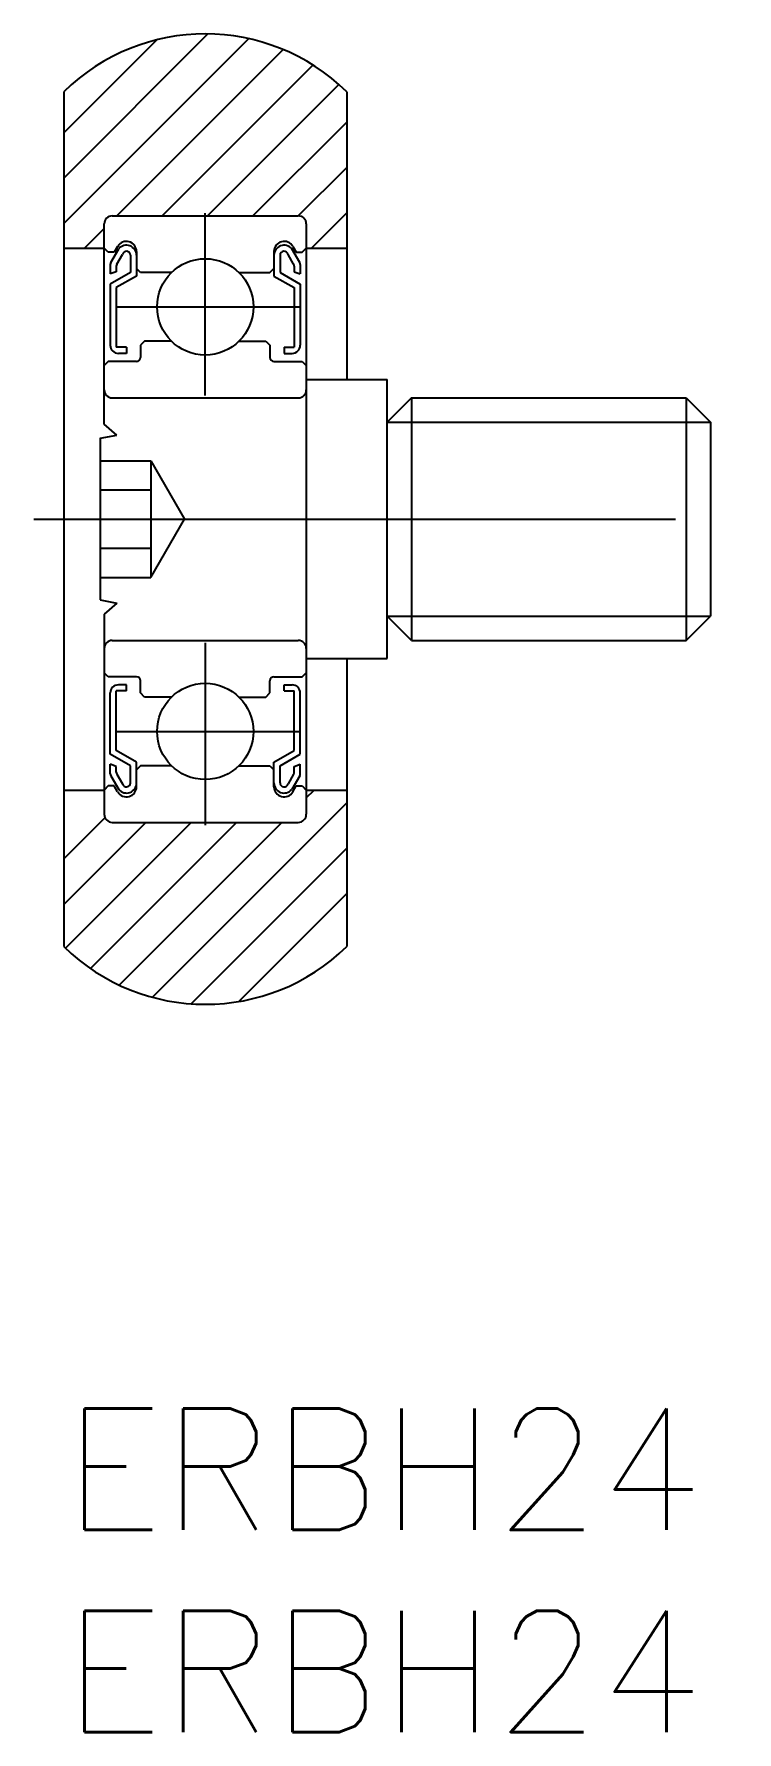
# Model space of a CAD drawing. Extents: x -0.7 to 16.7, y -8 to 34.
import ezdxf

# ---------------------------------------------------------------- set-up
doc = ezdxf.new("R2010")
doc.units = 0
doc.header["$LTSCALE"] = 0.5
doc.linetypes.add('CENTER', pattern=[50.8, 31.75, -6.35, 6.35, -6.35])
doc.linetypes.add('DASHED', pattern=[19.05, 12.7, -6.35])
for name, color, linetype in [('MSM_CENTER', 1, 'CENTER'), ('MSM_CONTINUOUS', 7, 'CONTINUOUS'), ('MSM_DASHED', 4, 'DASHED'), ('MSM_NARROW', 5, 'CONTINUOUS'), ('MSM_PART_NUMBER', 7, 'CONTINUOUS')]:
    doc.layers.add(name, color=color, linetype=linetype)
doc.styles.get("Standard").update_dxf_attribs({"font": 'txt.shx', "height": 3, "bigfont": 'bigfont.shx'})

# ---------------------------------------------------------------- blocks, each defined once
blk = doc.blocks.new('*U2')
at = {"layer": 'MSM_PART_NUMBER'}
blk.add_text('ERBH24', height=3, dxfattribs=at).set_placement((0, -3))
blk = doc.blocks.new('*U3')
at = {"layer": 'MSM_PART_NUMBER'}
blk.add_text('ERBH24', height=3, dxfattribs=at).set_placement((0, -8))

msp = doc.modelspace()

# ---------------------------------------------------------------- linework, layer by layer
at = {"layer": 'MSM_CENTER'}
for p, q in [((3.5, 25.059), (3.5, 29.571)), ((1.309, 27.25), (5.821, 27.25)), ((-0.738, 22), (16.655, 22)), ((3.5, 18.941), (3.5, 14.429)), ((1.309, 16.75), (5.821, 16.75))]:
    msp.add_line(p, q, dxfattribs=at)
at = {"layer": 'MSM_CONTINUOUS'}
for p, q in [((0, 32.571), (0, 11.429)), ((7, 32.571), (7, 25.45)), ((1.2, 29.5), (5.8, 29.5)), ((1, 24.348), (1, 29.3)), ((6, 29.3), (6, 14.7)), ((0, 28.7), (1, 28.7)), ((1.1, 28.6), (1, 28.7)), ((1.25, 28.6), (1.1, 28.6)), ((1.163, 28.347), (1.361, 28.688)), ((1.333, 28.745), (1.25, 28.6)), ((1.8, 28.62), (1.8, 28.013)), ((5.2, 28.62), (5.2, 28.013)), ((5.837, 28.347), (5.639, 28.688)), ((5.667, 28.745), (5.75, 28.6)), ((5.75, 28.6), (5.9, 28.6)), ((5.9, 28.6), (6, 28.7)), ((6, 28.7), (7, 28.7)), ((1.15, 28.297), (1.15, 28.064)), ((1.3, 28.256), (1.3, 28.118)), ((1.313, 28.306), (1.453, 28.547)), ((1.65, 28.525), (1.65, 28.1)), ((1.9, 28.1), (1.8, 28.2)), ((5.1, 28.1), (5.2, 28.2)), ((5.35, 28.525), (5.35, 28.1)), ((5.687, 28.306), (5.547, 28.547)), ((5.7, 28.256), (5.7, 28.118)), ((5.85, 28.297), (5.85, 28.064)), ((1.3, 28.118), (1.15, 28.064)), ((1.65, 28.1), (1.15, 27.811)), ((1.15, 27.811), (1.15, 26.3)), ((1.8, 28.013), (1.3, 27.725)), ((1.3, 27.725), (1.3, 26.25)), ((2.666, 28.1), (1.9, 28.1)), ((4.334, 28.1), (5.1, 28.1)), ((5.2, 28.013), (5.7, 27.725)), ((5.35, 28.1), (5.85, 27.811)), ((5.7, 28.118), (5.85, 28.064)), ((5.7, 27.725), (5.7, 26.25)), ((5.85, 27.811), (5.85, 26.3)), ((1.55, 26.25), (1.3, 26.25)), ((1.55, 26.1), (1.35, 26.1)), ((1.55, 26.25), (1.55, 26.1)), ((2, 26.4), (1.9, 26.3)), ((1.9, 26.3), (1.9, 26)), ((2.666, 26.4), (2, 26.4)), ((4.334, 26.4), (5, 26.4)), ((5, 26.4), (5.1, 26.3)), ((5.1, 26.3), (5.1, 26)), ((5.45, 26.25), (5.45, 26.1)), ((5.45, 26.25), (5.7, 26.25)), ((5.45, 26.1), (5.65, 26.1)), ((1.1, 25.9), (1, 25.8)), ((1, 25.65), (1, 25.65)), ((1.8, 25.9), (1.1, 25.9)), ((5.2, 25.9), (5.9, 25.9)), ((5.9, 25.9), (6, 25.8)), ((6, 25.45), (8, 25.45)), ((8, 18.55), (8, 25.45)), ((1.2, 25), (5.8, 25)), ((8.6, 25), (8, 24.4)), ((8.6, 25), (8.6, 19)), ((8.6, 25), (15.4, 25)), ((15.4, 25), (16, 24.4)), ((15.4, 25), (15.4, 19)), ((16, 24.4), (16, 19.6)), ((0.9, 24), (1.312, 24.08)), ((0.9, 24), (0.9, 20)), ((1.312, 24.08), (1, 24.348)), ((0.9, 20), (1.312, 19.92)), ((1.312, 19.92), (1, 19.652)), ((1, 19.652), (1, 14.7)), ((8.6, 19), (8, 19.6)), ((15.4, 19), (16, 19.6)), ((1.2, 19), (5.8, 19)), ((8.6, 19), (15.4, 19)), ((6, 18.55), (8, 18.55)), ((7, 18.55), (7, 11.429)), ((1.1, 18.1), (1, 18.2)), ((1.8, 18.1), (1.1, 18.1)), ((5.2, 18.1), (5.9, 18.1)), ((5.9, 18.1), (6, 18.2)), ((1.15, 16.189), (1.15, 17.7)), ((1.55, 17.75), (1.3, 17.75)), ((1.3, 16.275), (1.3, 17.75)), ((1.55, 17.9), (1.35, 17.9)), ((1.55, 17.75), (1.55, 17.9)), ((1.9, 17.7), (1.9, 18)), ((2, 17.6), (1.9, 17.7)), ((5, 17.6), (5.1, 17.7)), ((5.1, 17.7), (5.1, 18)), ((5.45, 17.75), (5.45, 17.9)), ((5.45, 17.9), (5.65, 17.9)), ((5.45, 17.75), (5.7, 17.75)), ((5.7, 16.275), (5.7, 17.75)), ((5.85, 16.189), (5.85, 17.7)), ((2.666, 17.6), (2, 17.6)), ((4.334, 17.6), (5, 17.6)), ((1.65, 15.9), (1.15, 16.189)), ((1.8, 15.987), (1.3, 16.275)), ((1.8, 15.38), (1.8, 15.987)), ((5.2, 15.987), (5.7, 16.275)), ((5.2, 15.38), (5.2, 15.987)), ((5.35, 15.9), (5.85, 16.189)), ((1.15, 15.703), (1.15, 15.936)), ((1.3, 15.882), (1.15, 15.936)), ((1.163, 15.653), (1.361, 15.312)), ((1.3, 15.744), (1.3, 15.882)), ((1.313, 15.694), (1.453, 15.453)), ((1.65, 15.475), (1.65, 15.9)), ((1.9, 15.9), (1.8, 15.8)), ((2.666, 15.9), (1.9, 15.9)), ((4.334, 15.9), (5.1, 15.9)), ((5.1, 15.9), (5.2, 15.8)), ((5.35, 15.475), (5.35, 15.9)), ((5.687, 15.694), (5.547, 15.453)), ((5.837, 15.653), (5.639, 15.312)), ((5.7, 15.882), (5.85, 15.936)), ((5.7, 15.744), (5.7, 15.882)), ((5.85, 15.703), (5.85, 15.936)), ((0, 15.3), (1, 15.3)), ((1.1, 15.4), (1, 15.3)), ((1.25, 15.4), (1.1, 15.4)), ((1.333, 15.255), (1.25, 15.4)), ((5.667, 15.255), (5.75, 15.4)), ((5.75, 15.4), (5.9, 15.4)), ((5.9, 15.4), (6, 15.3)), ((6, 15.3), (7, 15.3)), ((1.2, 14.5), (5.8, 14.5))]:
    msp.add_line(p, q, dxfattribs=at)
for centre in [(3.5, 27.25), (3.5, 16.75)]:
    msp.add_circle(centre, 1.191, dxfattribs=at)
for centre, radius, start, end in [((3.5, 29), 5, 45.573, 134.427), ((1.2, 29.3), 0.2, 90, 180), ((5.8, 29.3), 0.2, 0, 90), ((1.55, 28.62), 0.25, 359.9996, 150.0002), ((1.55, 28.525), 0.25, 0, 139.1944), ((1.55, 28.525), 0.1, 0, 167.1249), ((5.45, 28.62), 0.25, 29.9998, 180.0004), ((5.45, 28.525), 0.25, 40.8056, 180), ((5.45, 28.525), 0.1, 12.8751, 180), ((1.25, 28.297), 0.1, 150.0003, 180.0006), ((1.4, 28.256), 0.1, 150.0003, 180.0006), ((5.6, 28.256), 0.1, 359.9994, 29.9997), ((5.75, 28.297), 0.1, 359.9994, 29.9997), ((1.35, 26.3), 0.2, 180.0003, 270.0003), ((5.65, 26.3), 0.2, 269.9997, 359.9997), ((1.8, 26), 0.1, 270.0006, 0), ((5.2, 26), 0.1, 180, 269.9994), ((1.2, 25.2), 0.2, 180, 270), ((5.8, 25.2), 0.2, 270, 0), ((1.2, 18.8), 0.2, 90, 180), ((5.8, 18.8), 0.2, 0, 90), ((1.8, 18), 0.1, 0, 89.9994), ((5.2, 18), 0.1, 90.0006, 180), ((1.35, 17.7), 0.2, 89.9997, 179.9997), ((5.65, 17.7), 0.2, 0.0003, 90.0003), ((1.25, 15.703), 0.1, 179.9994, 209.9997), ((1.4, 15.744), 0.1, 179.9994, 209.9997), ((5.6, 15.744), 0.1, 330.0003, 0.0006), ((5.75, 15.703), 0.1, 330.0003, 0.0006), ((1.55, 15.38), 0.25, 209.9998, 0.0004), ((1.55, 15.475), 0.25, 220.8056, 0), ((1.55, 15.475), 0.1, 192.8751, 0), ((5.45, 15.475), 0.25, 180, 319.1944), ((5.45, 15.38), 0.25, 179.9996, 330.0002), ((5.45, 15.475), 0.1, 180, 347.1249), ((1.2, 14.7), 0.2, 180, 270), ((5.8, 14.7), 0.2, 270, 0), ((3.5, 15), 5, 225.573, 314.427)]:
    msp.add_arc(centre, radius, start, end, dxfattribs=at)
at = {"layer": 'MSM_DASHED'}
for p, q in [((0.9, 23.443), (2.15, 23.443)), ((2.15, 23.443), (2.15, 20.557)), ((2.15, 23.443), (2.983, 22)), ((0.9, 22.722), (2.15, 22.722)), ((2.15, 20.557), (2.983, 22)), ((0.9, 21.278), (2.15, 21.278)), ((0.9, 20.557), (2.15, 20.557))]:
    msp.add_line(p, q, dxfattribs=at)
at = {"layer": 'MSM_NARROW'}
for p, q in [((0, 30.433), (3.567, 34)), ((0, 29.31), (4.573, 33.883)), ((0, 31.555), (2.298, 33.853)), ((1.312, 29.5), (5.426, 33.614)), ((2.435, 29.5), (6.165, 33.23)), ((3.557, 29.5), (6.807, 32.75)), ((4.68, 29.5), (7, 31.82)), ((5.802, 29.5), (7, 30.697)), ((6.125, 28.7), (7, 29.575)), ((0.512, 28.7), (1, 29.188)), ((8, 24.4), (16, 24.4)), ((8, 19.6), (16, 19.6)), ((6, 15.105), (6.195, 15.3)), ((2.192, 10.174), (7, 14.982)), ((0, 13.595), (1.019, 14.614)), ((0, 12.472), (2.028, 14.5)), ((0.04, 11.39), (3.15, 14.5)), ((0.659, 10.886), (4.273, 14.5)), ((1.371, 10.476), (5.395, 14.5)), ((3.153, 10.012), (7, 13.86)), ((4.333, 10.07), (7, 12.737))]:
    msp.add_line(p, q, dxfattribs=at)

# ---------------------------------------------------------------- block references
at = {"layer": 'MSM_CONTINUOUS'}
for name in ['*U2', '*U3']:
    msp.add_blockref(name, (0, 0), dxfattribs=at)

doc.saveas('drawing.dxf')
